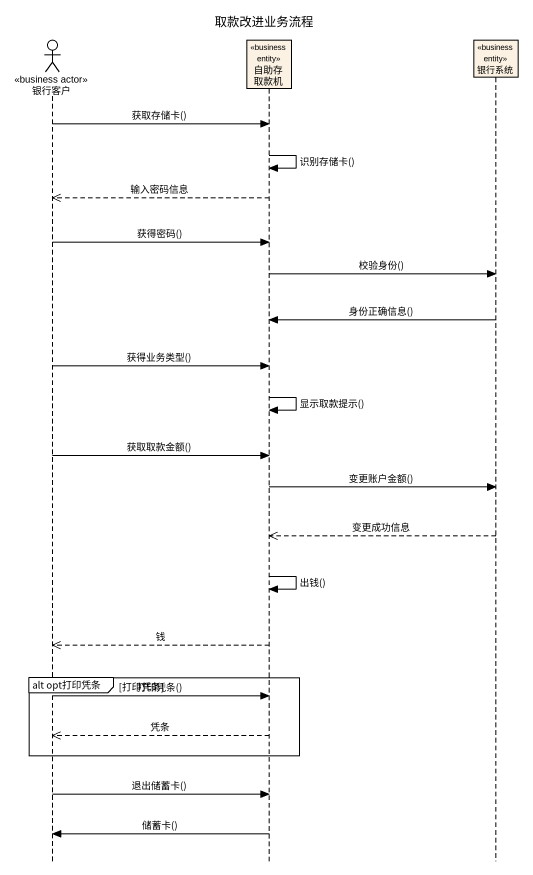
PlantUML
@startuml
title 取款改进业务流程
hide footbox
actor 银行客户 <<business actor>>
participant 自助存取款机 <<business entity>>
participant 银行系统 <<business entity>>

银行客户 -> 自助存取款机 : 获取存储卡()
自助存取款机 -> 自助存取款机 : 识别存储卡()
自助存取款机 -->> 银行客户 : 输入密码信息
银行客户 -> 自助存取款机 : 获得密码()
自助存取款机 -> 银行系统 : 校验身份()
银行系统 -> 自助存取款机 : 身份正确信息()
银行客户 -> 自助存取款机 : 获得业务类型()
自助存取款机 -> 自助存取款机 : 显示取款提示()
银行客户 -> 自助存取款机 : 获取取款金额()
自助存取款机 -> 银行系统 : 变更账户金额()
银行系统 -->> 自助存取款机 : 变更成功信息
自助存取款机 -> 自助存取款机 : 出钱()
自助存取款机 -->> 银行客户 : 钱
group alt opt打印凭条 [打印凭条]
  银行客户 -> 自助存取款机 : 打印凭条()
  自助存取款机 -->> 银行客户 : 凭条
end
银行客户 -> 自助存取款机 : 退出储蓄卡()
自助存取款机 -> 银行客户 : 储蓄卡()
@enduml
